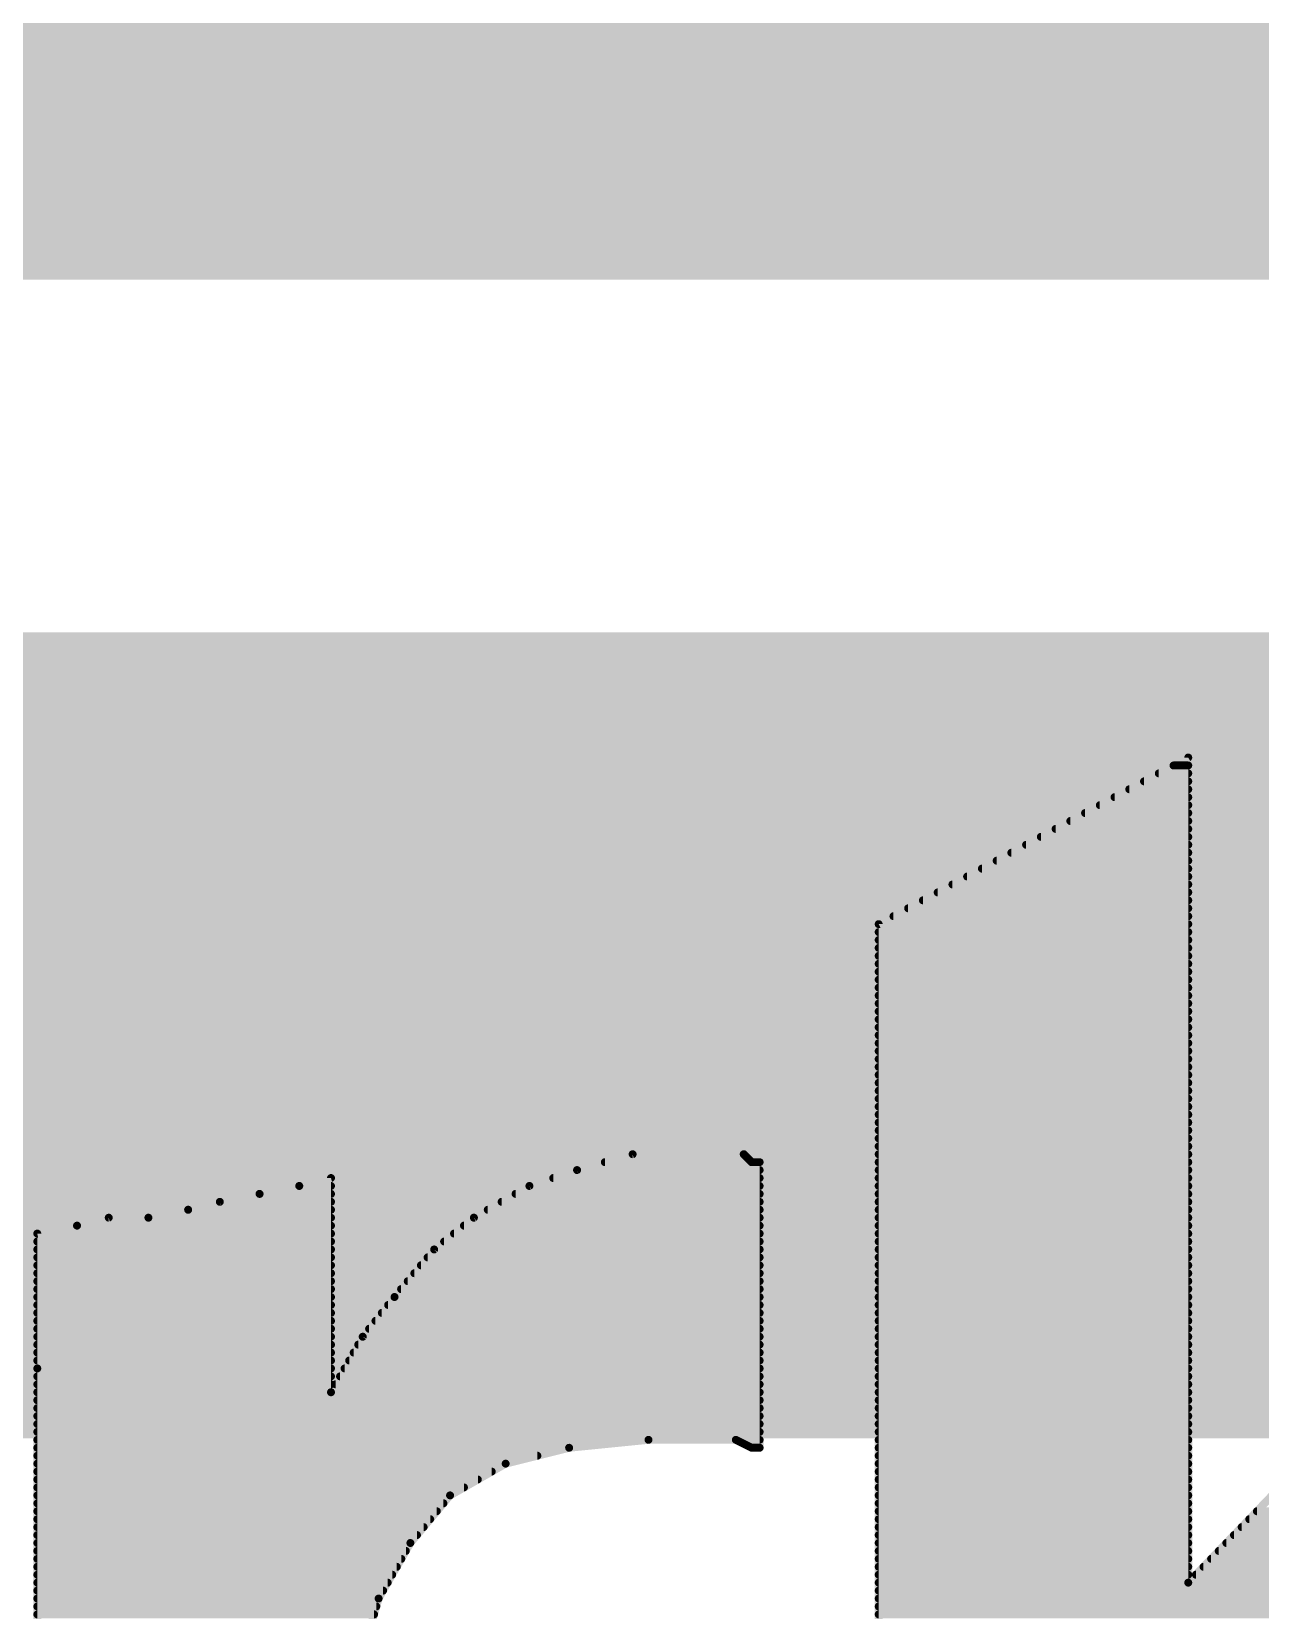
# Model space of a CAD drawing. Extents: x -27 to 80, y -18 to 25.
# Drawn here: x 22.011 to 23.559, y 8.165 to 10.155 of the extents above; entities that cross this region are included whole.
import ezdxf

# ---------------------------------------------------------------- set-up
doc = ezdxf.new("R2010")
doc.units = 0
for name, color, linetype in [('1', 12, 'CONTINUOUS'), ('16', 132, 'CONTINUOUS'), ('21', 41, 'CONTINUOUS'), ('51', 53, 'CONTINUOUS')]:
    doc.layers.add(name, color=color, linetype=linetype)

msp = doc.modelspace()

# ---------------------------------------------------------------- linework, layer by layer
at = {"layer": '1', "const_width": 1.016}
msp.add_lwpolyline([(24.765, 8.89), (20.701, 8.89)], dxfattribs=at)
at = {"layer": '16', "const_width": 1.016}
for points in [[(21.59, 8.89), (17.78, 8.89)], [(27.94, 8.89), (21.59, 8.89)]]:
    msp.add_lwpolyline(points, dxfattribs=at)
at = {"layer": '16', "const_width": 0.508}
msp.add_lwpolyline([(21.59, 8.636, 1), (21.59, 9.144)], format="xyb", dxfattribs=at)
at = {"layer": '21', "const_width": 0.01}
for points in [[(23.078, 9.03), (23.468, 9.24)], [(23.4494, 9.23), (23.468, 9.23)], [(23.468, 9.24), (23.468, 8.2)], [(23.4123, 9.21), (23.468, 9.21)], [(23.4309, 9.22), (23.468, 9.22)], [(23.3751, 9.19), (23.468, 9.19)], [(23.3937, 9.2), (23.468, 9.2)], [(23.338, 9.17), (23.468, 9.17)], [(23.3566, 9.18), (23.468, 9.18)], [(23.3009, 9.15), (23.468, 9.15)], [(23.3194, 9.16), (23.468, 9.16)], [(23.2637, 9.13), (23.468, 9.13)], [(23.2823, 9.14), (23.468, 9.14)], [(23.2266, 9.11), (23.468, 9.11)], [(23.2451, 9.12), (23.468, 9.12)], [(23.1894, 9.09), (23.468, 9.09)], [(23.208, 9.1), (23.468, 9.1)], [(23.1523, 9.07), (23.468, 9.07)], [(23.1709, 9.08), (23.468, 9.08)], [(23.1151, 9.05), (23.468, 9.05)], [(23.1337, 9.06), (23.468, 9.06)], [(23.078, 7.29), (23.078, 9.03)], [(23.078, 9.03), (23.468, 9.03)], [(23.0966, 9.04), (23.468, 9.04)], [(23.078, 9.02), (23.468, 9.02)], [(23.078, 9.01), (23.468, 9.01)], [(23.078, 9), (23.468, 9)], [(23.078, 8.99), (23.468, 8.99)], [(23.078, 8.98), (23.468, 8.98)], [(23.078, 8.97), (23.468, 8.97)], [(23.078, 8.96), (23.468, 8.96)], [(23.078, 8.95), (23.468, 8.95)], [(23.078, 8.94), (23.468, 8.94)], [(23.078, 8.93), (23.468, 8.93)], [(23.078, 8.92), (23.468, 8.92)], [(23.078, 8.91), (23.468, 8.91)], [(23.078, 8.9), (23.468, 8.9)], [(23.078, 8.89), (23.468, 8.89)], [(23.078, 8.88), (23.468, 8.88)], [(23.078, 8.87), (23.468, 8.87)], [(23.078, 8.86), (23.468, 8.86)], [(23.078, 8.85), (23.468, 8.85)], [(23.078, 8.84), (23.468, 8.84)], [(23.078, 8.83), (23.468, 8.83)], [(23.078, 8.82), (23.468, 8.82)], [(23.078, 8.81), (23.468, 8.81)], [(23.078, 8.8), (23.468, 8.8)], [(23.078, 8.79), (23.468, 8.79)], [(23.078, 8.78), (23.468, 8.78)], [(23.078, 8.77), (23.468, 8.77)], [(23.078, 8.76), (23.468, 8.76)], [(22.698, 8.72), (22.768, 8.74)], [(22.768, 8.74), (22.908, 8.74)], [(22.908, 8.74), (22.918, 8.73)], [(23.078, 8.75), (23.468, 8.75)], [(23.078, 8.74), (23.468, 8.74)], [(22.638, 8.7), (22.698, 8.72)], [(22.698, 8.72), (22.928, 8.72)], [(22.733, 8.73), (22.918, 8.73)], [(22.918, 8.73), (22.928, 8.73)], [(22.928, 8.73), (22.928, 8.37)], [(23.078, 8.73), (23.468, 8.73)], [(23.078, 8.72), (23.468, 8.72)], [(22.298, 8.69), (22.348, 8.7)], [(22.348, 8.7), (22.388, 8.71)], [(22.348, 8.7), (22.388, 8.7)], [(22.388, 8.71), (22.388, 8.44)], [(22.568, 8.66), (22.638, 8.7)], [(22.638, 8.7), (22.928, 8.7)], [(22.668, 8.71), (22.928, 8.71)], [(23.078, 8.71), (23.468, 8.71)], [(23.078, 8.7), (23.468, 8.7)], [(23.468, 8.2), (23.958, 8.71)], [(22.208, 8.67), (22.248, 8.68)], [(22.248, 8.68), (22.298, 8.69)], [(22.248, 8.68), (22.388, 8.68)], [(22.298, 8.69), (22.388, 8.69)], [(22.603, 8.68), (22.928, 8.68)], [(22.6205, 8.69), (22.928, 8.69)], [(23.078, 8.69), (23.468, 8.69)], [(23.078, 8.68), (23.468, 8.68)], [(22.068, 8.65), (22.108, 8.66)], [(22.108, 8.66), (22.158, 8.66)], [(22.158, 8.66), (22.208, 8.67)], [(22.158, 8.66), (22.388, 8.66)], [(22.208, 8.67), (22.388, 8.67)], [(22.518, 8.62), (22.568, 8.66)], [(22.568, 8.66), (22.928, 8.66)], [(22.5855, 8.67), (22.928, 8.67)], [(23.078, 8.67), (23.468, 8.67)], [(23.078, 8.66), (23.468, 8.66)], [(22.018, 8.64), (22.068, 8.65)], [(22.018, 8.47), (22.018, 8.64)], [(22.018, 8.64), (22.388, 8.64)], [(22.068, 8.65), (22.388, 8.65)], [(22.543, 8.64), (22.928, 8.64)], [(22.5555, 8.65), (22.928, 8.65)], [(23.078, 8.65), (23.468, 8.65)], [(23.078, 8.64), (23.468, 8.64)], [(22.018, 8.63), (22.388, 8.63)], [(22.018, 8.62), (22.388, 8.62)], [(22.468, 8.56), (22.518, 8.62)], [(22.518, 8.62), (22.928, 8.62)], [(22.5305, 8.63), (22.928, 8.63)], [(23.078, 8.63), (23.468, 8.63)], [(23.078, 8.62), (23.468, 8.62)], [(22.018, 8.61), (22.388, 8.61)], [(22.018, 8.6), (22.388, 8.6)], [(22.5013, 8.6), (22.928, 8.6)], [(22.5097, 8.61), (22.928, 8.61)], [(23.078, 8.61), (23.468, 8.61)], [(23.078, 8.6), (23.468, 8.6)], [(22.018, 8.59), (22.388, 8.59)], [(22.018, 8.58), (22.388, 8.58)], [(22.4847, 8.58), (22.928, 8.58)], [(22.493, 8.59), (22.928, 8.59)], [(23.078, 8.59), (23.468, 8.59)], [(23.078, 8.58), (23.468, 8.58)], [(22.018, 8.57), (22.388, 8.57)], [(22.018, 8.56), (22.388, 8.56)], [(22.428, 8.51), (22.468, 8.56)], [(22.468, 8.56), (22.928, 8.56)], [(22.4763, 8.57), (22.928, 8.57)], [(23.078, 8.57), (23.468, 8.57)], [(23.078, 8.56), (23.468, 8.56)], [(22.018, 8.55), (22.388, 8.55)], [(22.018, 8.54), (22.388, 8.54)], [(22.452, 8.54), (22.928, 8.54)], [(22.46, 8.55), (22.928, 8.55)], [(23.078, 8.55), (23.468, 8.55)], [(23.078, 8.54), (23.468, 8.54)], [(22.018, 8.53), (22.388, 8.53)], [(22.018, 8.52), (22.388, 8.52)], [(22.436, 8.52), (22.928, 8.52)], [(22.444, 8.53), (22.928, 8.53)], [(23.078, 8.53), (23.468, 8.53)], [(23.078, 8.52), (23.468, 8.52)], [(22.018, 8.51), (22.388, 8.51)], [(22.018, 8.5), (22.388, 8.5)], [(22.388, 8.44), (22.428, 8.51)], [(22.4223, 8.5), (22.928, 8.5)], [(22.428, 8.51), (22.928, 8.51)], [(23.078, 8.51), (23.468, 8.51)], [(23.078, 8.5), (23.468, 8.5)], [(22.018, 8.49), (22.388, 8.49)], [(22.018, 8.48), (22.388, 8.48)], [(22.4109, 8.48), (22.928, 8.48)], [(22.4166, 8.49), (22.928, 8.49)], [(23.078, 8.49), (23.468, 8.49)], [(23.078, 8.48), (23.468, 8.48)], [(22.018, 7.29), (22.018, 8.47)], [(22.018, 8.47), (22.388, 8.47)], [(22.018, 8.46), (22.388, 8.46)], [(22.3994, 8.46), (22.928, 8.46)], [(22.4051, 8.47), (22.928, 8.47)], [(23.078, 8.47), (23.468, 8.47)], [(23.078, 8.46), (23.468, 8.46)], [(22.018, 8.45), (22.388, 8.45)], [(22.018, 8.44), (22.388, 8.44)], [(22.388, 8.44), (22.928, 8.44)], [(22.3937, 8.45), (22.928, 8.45)], [(23.078, 8.45), (23.468, 8.45)], [(23.078, 8.44), (23.468, 8.44)], [(22.018, 8.43), (22.928, 8.43)], [(22.018, 8.42), (22.928, 8.42)], [(23.078, 8.43), (23.468, 8.43)], [(23.078, 8.42), (23.468, 8.42)], [(22.018, 8.41), (22.928, 8.41)], [(22.018, 8.4), (22.928, 8.4)], [(23.078, 8.41), (23.468, 8.41)], [(23.078, 8.4), (23.468, 8.4)], [(22.018, 8.39), (22.928, 8.39)], [(22.018, 8.38), (22.928, 8.38)], [(22.788, 8.38), (22.688, 8.37)], [(22.898, 8.38), (22.788, 8.38)], [(22.918, 8.37), (22.898, 8.38)], [(23.078, 8.39), (23.468, 8.39)], [(23.078, 8.38), (23.468, 8.38)], [(22.018, 8.37), (22.688, 8.37)], [(22.018, 8.36), (22.648, 8.36)], [(22.688, 8.37), (22.608, 8.35)], [(22.928, 8.37), (22.918, 8.37)], [(22.918, 8.37), (22.928, 8.37)], [(23.078, 8.37), (23.468, 8.37)], [(23.078, 8.36), (23.468, 8.36)], [(22.018, 8.35), (22.608, 8.35)], [(22.018, 8.34), (22.5905, 8.34)], [(22.608, 8.35), (22.538, 8.31)], [(23.078, 8.35), (23.468, 8.35)], [(23.078, 8.34), (23.468, 8.34)], [(22.018, 8.33), (22.573, 8.33)], [(22.018, 8.32), (22.5555, 8.32)], [(23.078, 8.33), (23.468, 8.33)], [(23.078, 8.32), (23.468, 8.32)], [(22.018, 8.31), (22.538, 8.31)], [(22.018, 8.3), (22.5297, 8.3)], [(22.538, 8.31), (22.488, 8.25)], [(23.078, 8.31), (23.468, 8.31)], [(23.078, 8.3), (23.468, 8.3)], [(22.018, 8.29), (22.5213, 8.29)], [(22.018, 8.28), (22.513, 8.28)], [(23.078, 8.29), (23.468, 8.29)], [(23.078, 8.28), (23.468, 8.28)], [(23.5449, 8.28), (23.9797, 8.28)], [(23.5545, 8.29), (23.9899, 8.29)], [(22.018, 8.27), (22.5047, 8.27)], [(22.018, 8.26), (22.4963, 8.26)], [(23.078, 8.27), (23.468, 8.27)], [(23.078, 8.26), (23.468, 8.26)], [(23.5256, 8.26), (23.9593, 8.26)], [(23.5353, 8.27), (23.9695, 8.27)], [(22.018, 8.25), (22.488, 8.25)], [(22.018, 8.24), (22.4823, 8.24)], [(22.488, 8.25), (22.448, 8.18)], [(23.078, 8.25), (23.468, 8.25)], [(23.078, 8.24), (23.468, 8.24)], [(23.5064, 8.24), (23.939, 8.24)], [(23.516, 8.25), (23.9492, 8.25)], [(22.018, 8.23), (22.4766, 8.23)], [(22.018, 8.22), (22.4709, 8.22)], [(23.078, 8.23), (23.468, 8.23)], [(23.078, 8.22), (23.468, 8.22)], [(23.4872, 8.22), (23.9186, 8.22)], [(23.4968, 8.23), (23.9288, 8.23)], [(22.018, 8.21), (22.4651, 8.21)], [(22.018, 8.2), (22.4594, 8.2)], [(23.078, 8.21), (23.468, 8.21)], [(23.078, 8.2), (23.468, 8.2)], [(23.468, 8.2), (23.8982, 8.2)], [(23.4776, 8.21), (23.9084, 8.21)], [(22.018, 8.19), (22.4537, 8.19)], [(22.018, 8.18), (22.448, 8.18)], [(22.448, 8.18), (22.428, 8.11)], [(23.078, 8.19), (23.888, 8.19)], [(23.078, 8.18), (23.8946, 8.18)], [(22.018, 8.17), (22.4451, 8.17)], [(22.018, 8.16), (22.4423, 8.16)], [(23.078, 8.17), (23.9011, 8.17)], [(23.078, 8.16), (23.9077, 8.16)]]:
    msp.add_lwpolyline(points, dxfattribs=at)
at = {"layer": '21', "const_width": 0.005}
for points in [[(23.4494, 9.2325, 1), (23.4494, 9.2275)], [(23.4705, 9.24, 1), (23.4655, 9.24)], [(23.4692, 9.2378, 1), (23.4668, 9.2422)], [(23.468, 9.2275, 1), (23.468, 9.2325)], [(23.4123, 9.2125, 1), (23.4123, 9.2075)], [(23.4309, 9.2225, 1), (23.4309, 9.2175)], [(23.468, 9.2175, 1), (23.468, 9.2225)], [(23.468, 9.2075, 1), (23.468, 9.2125)], [(23.3751, 9.1925, 1), (23.3751, 9.1875)], [(23.3937, 9.2025, 1), (23.3937, 9.1975)], [(23.468, 9.1975, 1), (23.468, 9.2025)], [(23.468, 9.1875, 1), (23.468, 9.1925)], [(23.338, 9.1725, 1), (23.338, 9.1675)], [(23.3566, 9.1825, 1), (23.3566, 9.1775)], [(23.468, 9.1775, 1), (23.468, 9.1825)], [(23.468, 9.1675, 1), (23.468, 9.1725)], [(23.3009, 9.1525, 1), (23.3009, 9.1475)], [(23.3194, 9.1625, 1), (23.3194, 9.1575)], [(23.468, 9.1575, 1), (23.468, 9.1625)], [(23.468, 9.1475, 1), (23.468, 9.1525)], [(23.2637, 9.1325, 1), (23.2637, 9.1275)], [(23.2823, 9.1425, 1), (23.2823, 9.1375)], [(23.468, 9.1375, 1), (23.468, 9.1425)], [(23.468, 9.1275, 1), (23.468, 9.1325)], [(23.2266, 9.1125, 1), (23.2266, 9.1075)], [(23.2451, 9.1225, 1), (23.2451, 9.1175)], [(23.468, 9.1175, 1), (23.468, 9.1225)], [(23.468, 9.1075, 1), (23.468, 9.1125)], [(23.1894, 9.0925, 1), (23.1894, 9.0875)], [(23.208, 9.1025, 1), (23.208, 9.0975)], [(23.468, 9.0975, 1), (23.468, 9.1025)], [(23.468, 9.0875, 1), (23.468, 9.0925)], [(23.1523, 9.0725, 1), (23.1523, 9.0675)], [(23.1709, 9.0825, 1), (23.1709, 9.0775)], [(23.468, 9.0775, 1), (23.468, 9.0825)], [(23.468, 9.0675, 1), (23.468, 9.0725)], [(23.1151, 9.0525, 1), (23.1151, 9.0475)], [(23.1337, 9.0625, 1), (23.1337, 9.0575)], [(23.468, 9.0575, 1), (23.468, 9.0625)], [(23.468, 9.0475, 1), (23.468, 9.0525)], [(23.0805, 9.03, 1), (23.0755, 9.03)], [(23.078, 9.0325, 1), (23.078, 9.0275)], [(23.0768, 9.0322, 1), (23.0792, 9.0278)], [(23.0966, 9.0425, 1), (23.0966, 9.0375)], [(23.468, 9.0375, 1), (23.468, 9.0425)], [(23.468, 9.0275, 1), (23.468, 9.0325)], [(23.078, 9.0225, 1), (23.078, 9.0175)], [(23.078, 9.0125, 1), (23.078, 9.0075)], [(23.468, 9.0175, 1), (23.468, 9.0225)], [(23.468, 9.0075, 1), (23.468, 9.0125)], [(23.078, 9.0025, 1), (23.078, 8.9975)], [(23.078, 8.9925, 1), (23.078, 8.9875)], [(23.468, 8.9975, 1), (23.468, 9.0025)], [(23.468, 8.9875, 1), (23.468, 8.9925)], [(23.078, 8.9825, 1), (23.078, 8.9775)], [(23.078, 8.9725, 1), (23.078, 8.9675)], [(23.468, 8.9775, 1), (23.468, 8.9825)], [(23.468, 8.9675, 1), (23.468, 8.9725)], [(23.078, 8.9625, 1), (23.078, 8.9575)], [(23.468, 8.9575, 1), (23.468, 8.9625)], [(23.078, 8.9525, 1), (23.078, 8.9475)], [(23.078, 8.9425, 1), (23.078, 8.9375)], [(23.468, 8.9475, 1), (23.468, 8.9525)], [(23.468, 8.9375, 1), (23.468, 8.9425)], [(23.078, 8.9325, 1), (23.078, 8.9275)], [(23.078, 8.9225, 1), (23.078, 8.9175)], [(23.468, 8.9275, 1), (23.468, 8.9325)], [(23.468, 8.9175, 1), (23.468, 8.9225)], [(23.078, 8.9125, 1), (23.078, 8.9075)], [(23.078, 8.9025, 1), (23.078, 8.8975)], [(23.468, 8.9075, 1), (23.468, 8.9125)], [(23.468, 8.8975, 1), (23.468, 8.9025)], [(23.078, 8.8925, 1), (23.078, 8.8875)], [(23.078, 8.8825, 1), (23.078, 8.8775)], [(23.468, 8.8875, 1), (23.468, 8.8925)], [(23.468, 8.8775, 1), (23.468, 8.8825)], [(23.078, 8.8725, 1), (23.078, 8.8675)], [(23.078, 8.8625, 1), (23.078, 8.8575)], [(23.468, 8.8675, 1), (23.468, 8.8725)], [(23.468, 8.8575, 1), (23.468, 8.8625)], [(23.078, 8.8525, 1), (23.078, 8.8475)], [(23.078, 8.8425, 1), (23.078, 8.8375)], [(23.468, 8.8475, 1), (23.468, 8.8525)], [(23.468, 8.8375, 1), (23.468, 8.8425)], [(23.078, 8.8325, 1), (23.078, 8.8275)], [(23.078, 8.8225, 1), (23.078, 8.8175)], [(23.468, 8.8275, 1), (23.468, 8.8325)], [(23.468, 8.8175, 1), (23.468, 8.8225)], [(23.078, 8.8125, 1), (23.078, 8.8075)], [(23.078, 8.8025, 1), (23.078, 8.7975)], [(23.468, 8.8075, 1), (23.468, 8.8125)], [(23.468, 8.7975, 1), (23.468, 8.8025)], [(23.078, 8.7925, 1), (23.078, 8.7875)], [(23.078, 8.7825, 1), (23.078, 8.7775)], [(23.468, 8.7875, 1), (23.468, 8.7925)], [(23.468, 8.7775, 1), (23.468, 8.7825)], [(23.078, 8.7725, 1), (23.078, 8.7675)], [(23.078, 8.7625, 1), (23.078, 8.7575)], [(23.468, 8.7675, 1), (23.468, 8.7725)], [(23.468, 8.7575, 1), (23.468, 8.7625)], [(22.768, 8.7425, 1), (22.768, 8.7375)], [(22.7687, 8.7376, 1), (22.7673, 8.7424)], [(22.9098, 8.7418, 1), (22.9062, 8.7382)], [(22.908, 8.7375, 1), (22.908, 8.7425)], [(23.078, 8.7525, 1), (23.078, 8.7475)], [(23.078, 8.7425, 1), (23.078, 8.7375)], [(23.468, 8.7475, 1), (23.468, 8.7525)], [(23.468, 8.7375, 1), (23.468, 8.7425)], [(22.698, 8.7225, 1), (22.698, 8.7175)], [(22.6973, 8.7224, 1), (22.6987, 8.7176)], [(22.6988, 8.7176, 1), (22.6972, 8.7224)], [(22.733, 8.7325, 1), (22.733, 8.7275)], [(22.918, 8.7325, 1), (22.918, 8.7275)], [(22.9162, 8.7282, 1), (22.9198, 8.7318)], [(22.918, 8.7275, 1), (22.918, 8.7325)], [(22.9305, 8.73, 1), (22.9255, 8.73)], [(22.928, 8.7275, 1), (22.928, 8.7325)], [(22.928, 8.7175, 1), (22.928, 8.7225)], [(23.078, 8.7325, 1), (23.078, 8.7275)], [(23.078, 8.7225, 1), (23.078, 8.7175)], [(23.468, 8.7275, 1), (23.468, 8.7325)], [(23.468, 8.7175, 1), (23.468, 8.7225)], [(22.348, 8.7025, 1), (22.348, 8.6975)], [(22.3474, 8.7024, 1), (22.3486, 8.6976)], [(22.3485, 8.6975, 1), (22.3475, 8.7025)], [(22.3905, 8.71, 1), (22.3855, 8.71)], [(22.3886, 8.7076, 1), (22.3874, 8.7124)], [(22.388, 8.6975, 1), (22.388, 8.7025)], [(22.638, 8.7025, 1), (22.638, 8.6975)], [(22.6372, 8.7024, 1), (22.6388, 8.6976)], [(22.6392, 8.6978, 1), (22.6368, 8.7022)], [(22.668, 8.7125, 1), (22.668, 8.7075)], [(22.928, 8.7075, 1), (22.928, 8.7125)], [(22.928, 8.6975, 1), (22.928, 8.7025)], [(23.078, 8.7125, 1), (23.078, 8.7075)], [(23.078, 8.7025, 1), (23.078, 8.6975)], [(23.468, 8.7075, 1), (23.468, 8.7125)], [(23.468, 8.6975, 1), (23.468, 8.7025)], [(22.2475, 8.6825, 1), (22.2485, 8.6775)], [(22.248, 8.6825, 1), (22.248, 8.6775)], [(22.2486, 8.6776, 1), (22.2474, 8.6824)], [(22.2975, 8.6925, 1), (22.2985, 8.6875)], [(22.298, 8.6925, 1), (22.298, 8.6875)], [(22.2985, 8.6875, 1), (22.2975, 8.6925)], [(22.388, 8.6875, 1), (22.388, 8.6925)], [(22.388, 8.6775, 1), (22.388, 8.6825)], [(22.603, 8.6825, 1), (22.603, 8.6775)], [(22.6205, 8.6925, 1), (22.6205, 8.6875)], [(22.928, 8.6875, 1), (22.928, 8.6925)], [(22.928, 8.6775, 1), (22.928, 8.6825)], [(23.078, 8.6925, 1), (23.078, 8.6875)], [(23.078, 8.6825, 1), (23.078, 8.6775)], [(23.468, 8.6875, 1), (23.468, 8.6925)], [(23.468, 8.6775, 1), (23.468, 8.6825)], [(22.108, 8.6625, 1), (22.108, 8.6575)], [(22.1086, 8.6576, 1), (22.1074, 8.6624)], [(22.1575, 8.6625, 1), (22.1585, 8.6575)], [(22.158, 8.6625, 1), (22.158, 8.6575)], [(22.158, 8.6575, 1), (22.158, 8.6625)], [(22.208, 8.6725, 1), (22.208, 8.6675)], [(22.2074, 8.6724, 1), (22.2086, 8.6676)], [(22.2085, 8.6675, 1), (22.2075, 8.6725)], [(22.388, 8.6675, 1), (22.388, 8.6725)], [(22.388, 8.6575, 1), (22.388, 8.6625)], [(22.568, 8.6625, 1), (22.568, 8.6575)], [(22.5668, 8.6622, 1), (22.5692, 8.6578)], [(22.5696, 8.658, 1), (22.5664, 8.662)], [(22.5855, 8.6725, 1), (22.5855, 8.6675)], [(22.928, 8.6675, 1), (22.928, 8.6725)], [(22.928, 8.6575, 1), (22.928, 8.6625)], [(23.078, 8.6725, 1), (23.078, 8.6675)], [(23.078, 8.6625, 1), (23.078, 8.6575)], [(23.468, 8.6675, 1), (23.468, 8.6725)], [(23.468, 8.6575, 1), (23.468, 8.6625)], [(22.0175, 8.6425, 1), (22.0185, 8.6375)], [(22.0205, 8.64, 1), (22.0155, 8.64)], [(22.018, 8.6425, 1), (22.018, 8.6375)], [(22.068, 8.6525, 1), (22.068, 8.6475)], [(22.0674, 8.6524, 1), (22.0686, 8.6476)], [(22.0685, 8.6475, 1), (22.0675, 8.6525)], [(22.388, 8.6475, 1), (22.388, 8.6525)], [(22.388, 8.6375, 1), (22.388, 8.6425)], [(22.543, 8.6425, 1), (22.543, 8.6375)], [(22.5555, 8.6525, 1), (22.5555, 8.6475)], [(22.928, 8.6475, 1), (22.928, 8.6525)], [(22.928, 8.6375, 1), (22.928, 8.6425)], [(23.078, 8.6525, 1), (23.078, 8.6475)], [(23.078, 8.6425, 1), (23.078, 8.6375)], [(23.468, 8.6475, 1), (23.468, 8.6525)], [(23.468, 8.6375, 1), (23.468, 8.6425)], [(22.018, 8.6325, 1), (22.018, 8.6275)], [(22.018, 8.6225, 1), (22.018, 8.6175)], [(22.388, 8.6275, 1), (22.388, 8.6325)], [(22.388, 8.6175, 1), (22.388, 8.6225)], [(22.5164, 8.622, 1), (22.5196, 8.618)], [(22.518, 8.6225, 1), (22.518, 8.6175)], [(22.5199, 8.6184, 1), (22.5161, 8.6216)], [(22.5305, 8.6325, 1), (22.5305, 8.6275)], [(22.928, 8.6275, 1), (22.928, 8.6325)], [(22.928, 8.6175, 1), (22.928, 8.6225)], [(23.078, 8.6325, 1), (23.078, 8.6275)], [(23.078, 8.6225, 1), (23.078, 8.6175)], [(23.468, 8.6275, 1), (23.468, 8.6325)], [(23.468, 8.6175, 1), (23.468, 8.6225)], [(22.018, 8.6125, 1), (22.018, 8.6075)], [(22.018, 8.6025, 1), (22.018, 8.5975)], [(22.388, 8.6075, 1), (22.388, 8.6125)], [(22.388, 8.5975, 1), (22.388, 8.6025)], [(22.5013, 8.6025, 1), (22.5013, 8.5975)], [(22.5097, 8.6125, 1), (22.5097, 8.6075)], [(22.928, 8.6075, 1), (22.928, 8.6125)], [(22.928, 8.5975, 1), (22.928, 8.6025)], [(23.078, 8.6125, 1), (23.078, 8.6075)], [(23.078, 8.6025, 1), (23.078, 8.5975)], [(23.468, 8.6075, 1), (23.468, 8.6125)], [(23.468, 8.5975, 1), (23.468, 8.6025)], [(22.018, 8.5925, 1), (22.018, 8.5875)], [(22.018, 8.5825, 1), (22.018, 8.5775)], [(22.388, 8.5875, 1), (22.388, 8.5925)], [(22.388, 8.5775, 1), (22.388, 8.5825)], [(22.4847, 8.5825, 1), (22.4847, 8.5775)], [(22.493, 8.5925, 1), (22.493, 8.5875)], [(22.928, 8.5875, 1), (22.928, 8.5925)], [(22.928, 8.5775, 1), (22.928, 8.5825)], [(23.078, 8.5925, 1), (23.078, 8.5875)], [(23.078, 8.5825, 1), (23.078, 8.5775)], [(23.468, 8.5875, 1), (23.468, 8.5925)], [(23.468, 8.5775, 1), (23.468, 8.5825)], [(22.018, 8.5725, 1), (22.018, 8.5675)], [(22.018, 8.5625, 1), (22.018, 8.5575)], [(22.388, 8.5675, 1), (22.388, 8.5725)], [(22.388, 8.5575, 1), (22.388, 8.5625)], [(22.468, 8.5625, 1), (22.468, 8.5575)], [(22.4661, 8.5616, 1), (22.4699, 8.5584)], [(22.47, 8.5584, 1), (22.466, 8.5616)], [(22.4763, 8.5725, 1), (22.4763, 8.5675)], [(22.928, 8.5675, 1), (22.928, 8.5725)], [(22.928, 8.5575, 1), (22.928, 8.5625)], [(23.078, 8.5725, 1), (23.078, 8.5675)], [(23.078, 8.5625, 1), (23.078, 8.5575)], [(23.468, 8.5675, 1), (23.468, 8.5725)], [(23.468, 8.5575, 1), (23.468, 8.5625)], [(22.018, 8.5525, 1), (22.018, 8.5475)], [(22.018, 8.5425, 1), (22.018, 8.5375)], [(22.388, 8.5475, 1), (22.388, 8.5525)], [(22.388, 8.5375, 1), (22.388, 8.5425)], [(22.452, 8.5425, 1), (22.452, 8.5375)], [(22.46, 8.5525, 1), (22.46, 8.5475)], [(22.928, 8.5475, 1), (22.928, 8.5525)], [(22.928, 8.5375, 1), (22.928, 8.5425)], [(23.078, 8.5525, 1), (23.078, 8.5475)], [(23.078, 8.5425, 1), (23.078, 8.5375)], [(23.468, 8.5475, 1), (23.468, 8.5525)], [(23.468, 8.5375, 1), (23.468, 8.5425)], [(22.018, 8.5325, 1), (22.018, 8.5275)], [(22.018, 8.5225, 1), (22.018, 8.5175)], [(22.388, 8.5275, 1), (22.388, 8.5325)], [(22.388, 8.5175, 1), (22.388, 8.5225)], [(22.436, 8.5225, 1), (22.436, 8.5175)], [(22.444, 8.5325, 1), (22.444, 8.5275)], [(22.928, 8.5275, 1), (22.928, 8.5325)], [(22.928, 8.5175, 1), (22.928, 8.5225)], [(23.078, 8.5325, 1), (23.078, 8.5275)], [(23.078, 8.5225, 1), (23.078, 8.5175)], [(23.468, 8.5275, 1), (23.468, 8.5325)], [(23.468, 8.5175, 1), (23.468, 8.5225)], [(22.018, 8.5125, 1), (22.018, 8.5075)], [(22.018, 8.5025, 1), (22.018, 8.4975)], [(22.388, 8.5075, 1), (22.388, 8.5125)], [(22.388, 8.4975, 1), (22.388, 8.5025)], [(22.4223, 8.5025, 1), (22.4223, 8.4975)], [(22.426, 8.5116, 1), (22.43, 8.5084)], [(22.428, 8.5125, 1), (22.428, 8.5075)], [(22.4302, 8.5088, 1), (22.4258, 8.5112)], [(22.928, 8.5075, 1), (22.928, 8.5125)], [(22.928, 8.4975, 1), (22.928, 8.5025)], [(23.078, 8.5125, 1), (23.078, 8.5075)], [(23.078, 8.5025, 1), (23.078, 8.4975)], [(23.468, 8.5075, 1), (23.468, 8.5125)], [(23.468, 8.4975, 1), (23.468, 8.5025)], [(22.018, 8.4925, 1), (22.018, 8.4875)], [(22.018, 8.4825, 1), (22.018, 8.4775)], [(22.388, 8.4875, 1), (22.388, 8.4925)], [(22.388, 8.4775, 1), (22.388, 8.4825)], [(22.4109, 8.4825, 1), (22.4109, 8.4775)], [(22.4166, 8.4925, 1), (22.4166, 8.4875)], [(22.928, 8.4875, 1), (22.928, 8.4925)], [(22.928, 8.4775, 1), (22.928, 8.4825)], [(23.078, 8.4925, 1), (23.078, 8.4875)], [(23.078, 8.4825, 1), (23.078, 8.4775)], [(23.468, 8.4875, 1), (23.468, 8.4925)], [(23.468, 8.4775, 1), (23.468, 8.4825)], [(22.0205, 8.47, 1), (22.0155, 8.47)], [(22.018, 8.4725, 1), (22.018, 8.4675)], [(22.0155, 8.47, 1), (22.0205, 8.47)], [(22.018, 8.4625, 1), (22.018, 8.4575)], [(22.388, 8.4675, 1), (22.388, 8.4725)], [(22.388, 8.4575, 1), (22.388, 8.4625)], [(22.3994, 8.4625, 1), (22.3994, 8.4575)], [(22.4051, 8.4725, 1), (22.4051, 8.4675)], [(22.928, 8.4675, 1), (22.928, 8.4725)], [(22.928, 8.4575, 1), (22.928, 8.4625)], [(23.078, 8.4725, 1), (23.078, 8.4675)], [(23.078, 8.4625, 1), (23.078, 8.4575)], [(23.468, 8.4675, 1), (23.468, 8.4725)], [(23.468, 8.4575, 1), (23.468, 8.4625)], [(22.018, 8.4525, 1), (22.018, 8.4475)], [(22.018, 8.4425, 1), (22.018, 8.4375)], [(22.388, 8.4425, 1), (22.388, 8.4375)], [(22.3858, 8.4412, 1), (22.3902, 8.4388)], [(22.3855, 8.44, 1), (22.3905, 8.44)], [(22.388, 8.4475, 1), (22.388, 8.4525)], [(22.388, 8.4375, 1), (22.388, 8.4425)], [(22.3937, 8.4525, 1), (22.3937, 8.4475)], [(22.928, 8.4475, 1), (22.928, 8.4525)], [(22.928, 8.4375, 1), (22.928, 8.4425)], [(23.078, 8.4525, 1), (23.078, 8.4475)], [(23.078, 8.4425, 1), (23.078, 8.4375)], [(23.468, 8.4475, 1), (23.468, 8.4525)], [(23.468, 8.4375, 1), (23.468, 8.4425)], [(22.018, 8.4325, 1), (22.018, 8.4275)], [(22.018, 8.4225, 1), (22.018, 8.4175)], [(22.928, 8.4275, 1), (22.928, 8.4325)], [(22.928, 8.4175, 1), (22.928, 8.4225)], [(23.078, 8.4325, 1), (23.078, 8.4275)], [(23.078, 8.4225, 1), (23.078, 8.4175)], [(23.468, 8.4275, 1), (23.468, 8.4325)], [(23.468, 8.4175, 1), (23.468, 8.4225)], [(22.018, 8.4125, 1), (22.018, 8.4075)], [(22.018, 8.4025, 1), (22.018, 8.3975)], [(22.928, 8.4075, 1), (22.928, 8.4125)], [(22.928, 8.3975, 1), (22.928, 8.4025)], [(23.078, 8.4125, 1), (23.078, 8.4075)], [(23.078, 8.4025, 1), (23.078, 8.3975)], [(23.468, 8.4075, 1), (23.468, 8.4125)], [(23.468, 8.3975, 1), (23.468, 8.4025)], [(22.018, 8.3925, 1), (22.018, 8.3875)], [(22.018, 8.3825, 1), (22.018, 8.3775)], [(22.788, 8.3825, 1), (22.788, 8.3775)], [(22.7882, 8.3775, 1), (22.7878, 8.3825)], [(22.8991, 8.3822, 1), (22.8969, 8.3778)], [(22.898, 8.3775, 1), (22.898, 8.3825)], [(22.928, 8.3875, 1), (22.928, 8.3925)], [(22.928, 8.3775, 1), (22.928, 8.3825)], [(23.078, 8.3925, 1), (23.078, 8.3875)], [(23.078, 8.3825, 1), (23.078, 8.3775)], [(23.468, 8.3875, 1), (23.468, 8.3925)], [(23.468, 8.3775, 1), (23.468, 8.3825)], [(22.018, 8.3725, 1), (22.018, 8.3675)], [(22.018, 8.3625, 1), (22.018, 8.3575)], [(22.648, 8.3575, 1), (22.648, 8.3625)], [(22.6878, 8.3725, 1), (22.6882, 8.3675)], [(22.6886, 8.3676, 1), (22.6874, 8.3724)], [(22.688, 8.3675, 1), (22.688, 8.3725)], [(22.918, 8.3725, 1), (22.918, 8.3675)], [(22.918, 8.3725, 1), (22.918, 8.3675)], [(22.9169, 8.3678, 1), (22.9191, 8.3722)], [(22.9255, 8.37, 1), (22.9305, 8.37)], [(22.928, 8.3675, 1), (22.928, 8.3725)], [(22.928, 8.3675, 1), (22.928, 8.3725)], [(23.078, 8.3725, 1), (23.078, 8.3675)], [(23.078, 8.3625, 1), (23.078, 8.3575)], [(23.468, 8.3675, 1), (23.468, 8.3725)], [(23.468, 8.3575, 1), (23.468, 8.3625)], [(22.018, 8.3525, 1), (22.018, 8.3475)], [(22.018, 8.3425, 1), (22.018, 8.3375)], [(22.5905, 8.3375, 1), (22.5905, 8.3425)], [(22.6074, 8.3524, 1), (22.6086, 8.3476)], [(22.6092, 8.3478, 1), (22.6068, 8.3522)], [(22.608, 8.3475, 1), (22.608, 8.3525)], [(23.078, 8.3525, 1), (23.078, 8.3475)], [(23.078, 8.3425, 1), (23.078, 8.3375)], [(23.468, 8.3475, 1), (23.468, 8.3525)], [(23.468, 8.3375, 1), (23.468, 8.3425)], [(22.018, 8.3325, 1), (22.018, 8.3275)], [(22.018, 8.3225, 1), (22.018, 8.3175)], [(22.5555, 8.3175, 1), (22.5555, 8.3225)], [(22.573, 8.3275, 1), (22.573, 8.3325)], [(23.078, 8.3325, 1), (23.078, 8.3275)], [(23.078, 8.3225, 1), (23.078, 8.3175)], [(23.468, 8.3275, 1), (23.468, 8.3325)], [(23.468, 8.3175, 1), (23.468, 8.3225)], [(22.018, 8.3125, 1), (22.018, 8.3075)], [(22.018, 8.3025, 1), (22.018, 8.2975)], [(22.5297, 8.2975, 1), (22.5297, 8.3025)], [(22.5368, 8.3122, 1), (22.5392, 8.3078)], [(22.5399, 8.3084, 1), (22.5361, 8.3116)], [(22.538, 8.3075, 1), (22.538, 8.3125)], [(23.078, 8.3125, 1), (23.078, 8.3075)], [(23.078, 8.3025, 1), (23.078, 8.2975)], [(23.468, 8.3075, 1), (23.468, 8.3125)], [(23.468, 8.2975, 1), (23.468, 8.3025)], [(22.018, 8.2925, 1), (22.018, 8.2875)], [(22.018, 8.2825, 1), (22.018, 8.2775)], [(22.513, 8.2775, 1), (22.513, 8.2825)], [(22.5213, 8.2875, 1), (22.5213, 8.2925)], [(23.078, 8.2925, 1), (23.078, 8.2875)], [(23.078, 8.2825, 1), (23.078, 8.2775)], [(23.468, 8.2875, 1), (23.468, 8.2925)], [(23.468, 8.2775, 1), (23.468, 8.2825)], [(23.5449, 8.2825, 1), (23.5449, 8.2775)], [(23.5545, 8.2925, 1), (23.5545, 8.2875)], [(22.018, 8.2725, 1), (22.018, 8.2675)], [(22.018, 8.2625, 1), (22.018, 8.2575)], [(22.4963, 8.2575, 1), (22.4963, 8.2625)], [(22.5047, 8.2675, 1), (22.5047, 8.2725)], [(23.078, 8.2725, 1), (23.078, 8.2675)], [(23.078, 8.2625, 1), (23.078, 8.2575)], [(23.468, 8.2675, 1), (23.468, 8.2725)], [(23.468, 8.2575, 1), (23.468, 8.2625)], [(23.5256, 8.2625, 1), (23.5256, 8.2575)], [(23.5353, 8.2725, 1), (23.5353, 8.2675)], [(22.018, 8.2525, 1), (22.018, 8.2475)], [(22.018, 8.2425, 1), (22.018, 8.2375)], [(22.4823, 8.2375, 1), (22.4823, 8.2425)], [(22.4861, 8.2516, 1), (22.4899, 8.2484)], [(22.4902, 8.2488, 1), (22.4858, 8.2512)], [(22.488, 8.2475, 1), (22.488, 8.2525)], [(23.078, 8.2525, 1), (23.078, 8.2475)], [(23.078, 8.2425, 1), (23.078, 8.2375)], [(23.468, 8.2475, 1), (23.468, 8.2525)], [(23.468, 8.2375, 1), (23.468, 8.2425)], [(23.5064, 8.2425, 1), (23.5064, 8.2375)], [(23.516, 8.2525, 1), (23.516, 8.2475)], [(22.018, 8.2325, 1), (22.018, 8.2275)], [(22.018, 8.2225, 1), (22.018, 8.2175)], [(22.4709, 8.2175, 1), (22.4709, 8.2225)], [(22.4766, 8.2275, 1), (22.4766, 8.2325)], [(23.078, 8.2325, 1), (23.078, 8.2275)], [(23.078, 8.2225, 1), (23.078, 8.2175)], [(23.468, 8.2275, 1), (23.468, 8.2325)], [(23.468, 8.2175, 1), (23.468, 8.2225)], [(23.4872, 8.2225, 1), (23.4872, 8.2175)], [(23.4968, 8.2325, 1), (23.4968, 8.2275)], [(22.018, 8.2125, 1), (22.018, 8.2075)], [(22.018, 8.2025, 1), (22.018, 8.1975)], [(22.4594, 8.1975, 1), (22.4594, 8.2025)], [(22.4651, 8.2075, 1), (22.4651, 8.2125)], [(23.078, 8.2125, 1), (23.078, 8.2075)], [(23.078, 8.2025, 1), (23.078, 8.1975)], [(23.468, 8.2025, 1), (23.468, 8.1975)], [(23.4662, 8.2017, 1), (23.4698, 8.1983)], [(23.4655, 8.2, 1), (23.4705, 8.2)], [(23.468, 8.2075, 1), (23.468, 8.2125)], [(23.468, 8.1975, 1), (23.468, 8.2025)], [(23.4776, 8.2125, 1), (23.4776, 8.2075)], [(22.018, 8.1925, 1), (22.018, 8.1875)], [(22.018, 8.1825, 1), (22.018, 8.1775)], [(22.4458, 8.1812, 1), (22.4502, 8.1788)], [(22.4504, 8.1793, 1), (22.4456, 8.1807)], [(22.448, 8.1775, 1), (22.448, 8.1825)], [(22.4537, 8.1875, 1), (22.4537, 8.1925)], [(23.078, 8.1925, 1), (23.078, 8.1875)], [(23.078, 8.1825, 1), (23.078, 8.1775)], [(22.018, 8.1725, 1), (22.018, 8.1675)], [(22.018, 8.1625, 1), (22.018, 8.1575)], [(22.4423, 8.1575, 1), (22.4423, 8.1625)], [(22.4451, 8.1675, 1), (22.4451, 8.1725)], [(23.078, 8.1725, 1), (23.078, 8.1675)], [(23.078, 8.1625, 1), (23.078, 8.1575)]]:
    msp.add_lwpolyline(points, format="xyb", dxfattribs=at)
at = {"layer": '51', "const_width": 0.635}
msp.add_lwpolyline([(45.72, 10.16), (0, 10.16)], dxfattribs=at)

doc.saveas('drawing.dxf')
